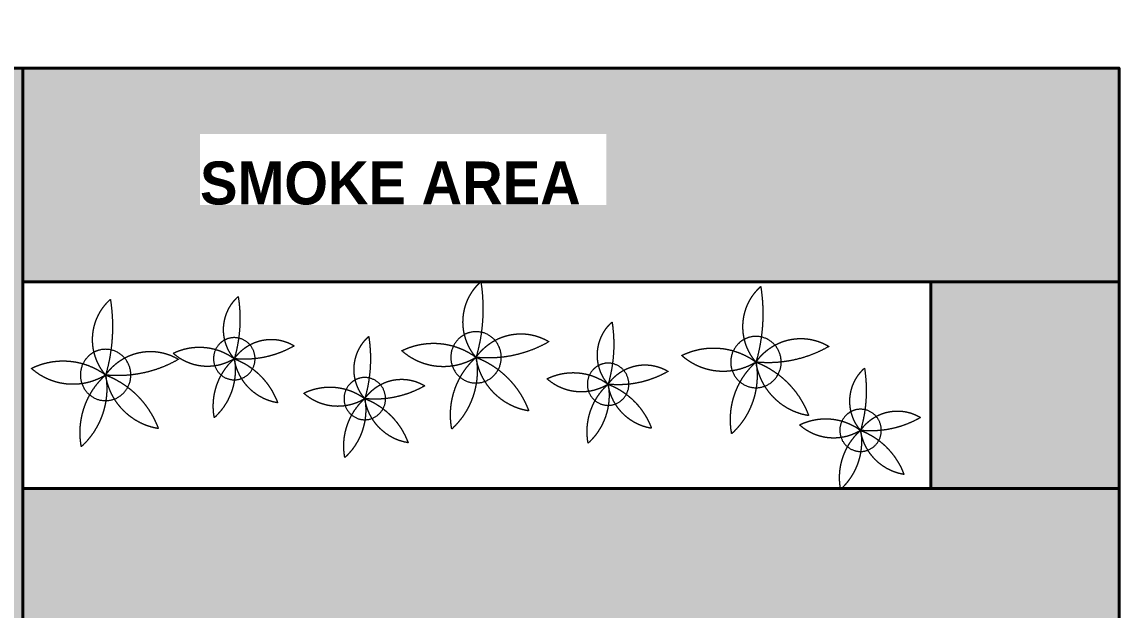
# Model space of a CAD drawing. Header units: millimetres. Extents: x -376000 to 292178, y -193032 to 188048.
# Drawn here: x 95179 to 102884, y -49323 to -45195 of the extents above; entities that cross this region are included whole.
import ezdxf

# ---------------------------------------------------------------- set-up
doc = ezdxf.new("R2010")
doc.units = ezdxf.units.MM
doc.layers.add('01_0.40', color=7, linetype='Continuous', lineweight=40, true_color=0x330099)
doc.layers.add('03_0.15', color=7, linetype='Continuous', lineweight=15, true_color=0x990099)
doc.layers.add('02_既存平面-内部建具・サッシ', color=7, linetype='Continuous', lineweight=18)
doc.layers.add('_平面図(既存部) (2D)', color=7, linetype='Continuous', lineweight=5)
doc.styles.add('ＭＳ Ｐゴシック (bold)', font='')
doc.styles.get('ＭＳ Ｐゴシック (bold)').set_extended_font_data('ＭＳ Ｐゴシック', bold=True)

# ---------------------------------------------------------------- blocks, each defined once
blk = doc.blocks.new('グループ-8')
at = {"layer": '03_0.15', "transparency": 33554636}
for points, knots in [([(96635.7, -47510.1), (96643.1, -47523.3), (96651.8, -47535.6), (96660.5, -47548), (96670.3, -47559.4), (96685.7, -47506.5), (96695.1, -47452.1), (96704.6, -47397.8), (96708.1, -47342.7), (96711.5, -47287.7), (96709, -47232.6), (96706.4, -47177.4), (96697.8, -47123), (96686.6, -47133), (96676.5, -47144.1), (96666.3, -47155.3), (96657.3, -47167.3), (96648.2, -47179.4), (96640.4, -47192.3), (96632.5, -47205.3), (96626, -47218.9), (96619.4, -47232.5), (96614.2, -47246.8), (96609, -47261), (96605.1, -47275.6), (96601.3, -47290.3), (96598.9, -47305.3), (96596.5, -47320.3), (96595.5, -47335.4), (96594.6, -47350.6), (96595.1, -47365.7), (96595.6, -47380.9), (96597.6, -47396), (96599.5, -47411), (96602.9, -47425.8), (96606.3, -47440.6), (96611.1, -47454.9), (96615.9, -47469.3), (96622.1, -47483.1), (96628.2, -47497), (96635.7, -47510.1)], [0, 0, 0, 0.032699, 0.032699, 0.065397, 0.065397, 0.184931, 0.184931, 0.304464, 0.304464, 0.423998, 0.423998, 0.543532, 0.543532, 0.576136, 0.576136, 0.608741, 0.608741, 0.641346, 0.641346, 0.67395, 0.67395, 0.706555, 0.706555, 0.73916, 0.73916, 0.771765, 0.771765, 0.80437, 0.80437, 0.836975, 0.836975, 0.86958, 0.86958, 0.902185, 0.902185, 0.93479, 0.93479, 0.967395, 0.967395, 1, 1, 1]), ([(96708.8, -47513.9), (96698.2, -47524.3), (96688.5, -47535.7), (96678.9, -47547.1), (96670.3, -47559.4), (96724.8, -47565), (96779.5, -47562), (96834.2, -47559), (96887.8, -47547.5), (96941.4, -47536), (96992.7, -47516.3), (97043.9, -47496.5), (97091.5, -47468.9), (97078.8, -47461.2), (97065.4, -47454.8), (97052, -47448.3), (97038.1, -47443.2), (97024.2, -47438), (97009.9, -47434.2), (96995.6, -47430.3), (96981, -47427.9), (96966.4, -47425.4), (96951.7, -47424.4), (96936.9, -47423.3), (96922.1, -47423.6), (96907.4, -47423.9), (96892.7, -47425.7), (96878, -47427.4), (96863.5, -47430.5), (96849, -47433.6), (96834.9, -47438.1), (96820.8, -47442.5), (96807.1, -47448.3), (96793.4, -47454.1), (96780.4, -47461.2), (96767.3, -47468.2), (96754.9, -47476.5), (96742.6, -47484.7), (96731, -47494.1), (96719.5, -47503.5), (96708.8, -47513.9)], [0, 0, 0, 0.032769, 0.032769, 0.065537, 0.065537, 0.185623, 0.185623, 0.305709, 0.305709, 0.425795, 0.425795, 0.545882, 0.545882, 0.578319, 0.578319, 0.610756, 0.610756, 0.643193, 0.643193, 0.67563, 0.67563, 0.708067, 0.708067, 0.740504, 0.740504, 0.77294, 0.77294, 0.805377, 0.805377, 0.837814, 0.837814, 0.870251, 0.870251, 0.902688, 0.902688, 0.935125, 0.935125, 0.967563, 0.967563, 1, 1, 1]), ([(96348.5, -47485.3), (96320.7, -47490.6), (96293.8, -47499.6), (96266.9, -47508.7), (96241.5, -47521.3), (96263.2, -47540.7), (96287.6, -47556.3), (96312, -47572), (96338.5, -47583.6), (96365, -47595.1), (96393, -47602.3), (96421, -47609.4), (96449.7, -47612), (96478.5, -47614.5), (96507.3, -47612.4), (96536.1, -47610.3), (96564.2, -47603.6), (96592.3, -47596.9), (96619, -47585.8), (96645.7, -47574.7), (96670.3, -47559.4), (96647.4, -47542.5), (96622.5, -47528.8), (96597.6, -47515.2), (96571.1, -47505.1), (96544.6, -47495), (96516.9, -47488.7), (96489.3, -47482.3), (96461.1, -47479.8), (96432.9, -47477.3), (96404.6, -47478.7), (96376.4, -47480.1), (96348.5, -47485.3)], [0, 0, 0, 0.061659, 0.061659, 0.123319, 0.123319, 0.186425, 0.186425, 0.24953, 0.24953, 0.312635, 0.312635, 0.375739, 0.375739, 0.438844, 0.438844, 0.501948, 0.501948, 0.565053, 0.565053, 0.628158, 0.628158, 0.690132, 0.690132, 0.752106, 0.752106, 0.81408, 0.81408, 0.876053, 0.876053, 0.938027, 0.938027, 1, 1, 1]), ([(96523.9, -47859.1), (96521.9, -47887.6), (96523.4, -47916.2), (96525, -47944.8), (96530.2, -47972.9), (96551.1, -47953.8), (96569.4, -47932.1), (96587.7, -47910.5), (96603.2, -47886.6), (96618.8, -47862.8), (96631.2, -47837.2), (96643.6, -47811.5), (96652.8, -47784.5), (96661.9, -47757.5), (96667.7, -47729.5), (96673.4, -47701.6), (96675.6, -47673.1), (96677.8, -47644.6), (96676.5, -47616.1), (96675.2, -47587.5), (96670.3, -47559.4), (96649.2, -47578.3), (96630.6, -47599.9), (96612.1, -47621.4), (96596.4, -47645.2), (96580.7, -47669), (96568.2, -47694.6), (96555.7, -47720.3), (96546.5, -47747.3), (96537.3, -47774.4), (96531.6, -47802.5), (96526, -47830.5), (96523.9, -47859.1)], [0, 0, 0, 0.063209, 0.063209, 0.126417, 0.126417, 0.188984, 0.188984, 0.251552, 0.251552, 0.314119, 0.314119, 0.376687, 0.376687, 0.439256, 0.439256, 0.501824, 0.501824, 0.564392, 0.564392, 0.626961, 0.626961, 0.689133, 0.689133, 0.751306, 0.751306, 0.813479, 0.813479, 0.875653, 0.875653, 0.937826, 0.937826, 1, 1, 1]), ([(96769.2, -47610), (96745.9, -47594.7), (96721.1, -47582), (96696.3, -47569.3), (96670.3, -47559.4), (96674.8, -47588.3), (96683.7, -47616.2), (96692.6, -47644.1), (96705.6, -47670.2), (96718.7, -47696.3), (96735.6, -47720), (96752.6, -47743.7), (96772.9, -47764.4), (96793.3, -47785.1), (96816.7, -47802.3), (96840, -47819.5), (96865.7, -47832.8), (96891.4, -47846), (96918.8, -47855.1), (96946.2, -47864.1), (96974.7, -47868.6), (96964.9, -47842.2), (96952.4, -47817.1), (96939.9, -47791.9), (96924.9, -47768.2), (96909.9, -47744.5), (96892.4, -47722.5), (96875, -47700.6), (96855.4, -47680.6), (96835.7, -47660.7), (96814.1, -47643), (96792.5, -47625.3), (96769.2, -47610)], [0, 0, 0, 0.060297, 0.060297, 0.120594, 0.120594, 0.184063, 0.184063, 0.247531, 0.247531, 0.310999, 0.310999, 0.374466, 0.374466, 0.437933, 0.437933, 0.501399, 0.501399, 0.564865, 0.564865, 0.62833, 0.62833, 0.690276, 0.690276, 0.752221, 0.752221, 0.814166, 0.814166, 0.876111, 0.876111, 0.938056, 0.938056, 1, 1, 1])]:
    blk.add_open_spline(points, degree=2, knots=knots, dxfattribs=at)
blk.add_open_spline([(96597.4, -47431.1), (96631.3, -47411.3), (96709.4, -47411.3), (96777.1, -47451), (96816.1, -47519.7), (96816.1, -47599.1), (96777.1, -47667.8), (96709.4, -47707.5), (96631.3, -47707.5), (96563.6, -47667.8), (96524.5, -47599.1), (96524.5, -47519.7), (96563.6, -47451), (96597.4, -47431.1)], degree=2, dxfattribs=at)
blk = doc.blocks.new('グループ-9')
at = {"layer": '03_0.15', "transparency": 33554636}
for points, knots in [([(95724.5, -47613.6), (95733.6, -47629.6), (95744.1, -47644.6), (95754.7, -47659.6), (95766.6, -47673.5), (95785.3, -47609.2), (95796.8, -47543.1), (95808.3, -47477), (95812.5, -47410.1), (95816.7, -47343.1), (95813.6, -47276.1), (95810.5, -47209.1), (95800.1, -47142.8), (95786.5, -47155.1), (95774.1, -47168.6), (95761.8, -47182.1), (95750.8, -47196.8), (95739.8, -47211.5), (95730.2, -47227.2), (95720.7, -47242.9), (95712.7, -47259.5), (95704.7, -47276.1), (95698.4, -47293.4), (95692, -47310.7), (95687.4, -47328.5), (95682.7, -47346.3), (95679.8, -47364.6), (95676.9, -47382.8), (95675.7, -47401.2), (95674.5, -47419.6), (95675.1, -47438), (95675.8, -47456.5), (95678.1, -47474.8), (95680.5, -47493.1), (95684.7, -47511.1), (95688.8, -47529), (95694.6, -47546.5), (95700.5, -47564), (95707.9, -47580.8), (95715.4, -47597.6), (95724.5, -47613.6)], [0, 0, 0, 0.032699, 0.032699, 0.065397, 0.065397, 0.184931, 0.184931, 0.304464, 0.304464, 0.423998, 0.423998, 0.543532, 0.543532, 0.576136, 0.576136, 0.608741, 0.608741, 0.641346, 0.641346, 0.67395, 0.67395, 0.706555, 0.706555, 0.73916, 0.73916, 0.771765, 0.771765, 0.80437, 0.80437, 0.836975, 0.836975, 0.86958, 0.86958, 0.902185, 0.902185, 0.93479, 0.93479, 0.967395, 0.967395, 1, 1, 1]), ([(95813.4, -47618.2), (95800.5, -47630.9), (95788.8, -47644.8), (95777, -47658.6), (95766.6, -47673.5), (95832.9, -47680.4), (95899.4, -47676.7), (95965.9, -47673.1), (96031.1, -47659.1), (96096.3, -47645.1), (96158.6, -47621.1), (96220.8, -47597), (96278.7, -47563.5), (96263.3, -47554.2), (96247, -47546.3), (96230.8, -47538.5), (96213.9, -47532.2), (96197, -47525.9), (96179.6, -47521.3), (96162.2, -47516.6), (96144.4, -47513.6), (96126.7, -47510.6), (96108.8, -47509.3), (96090.8, -47508), (96072.8, -47508.4), (96054.8, -47508.8), (96037, -47510.9), (96019.1, -47513), (96001.5, -47516.8), (95983.9, -47520.6), (95966.7, -47526), (95949.5, -47531.4), (95932.9, -47538.5), (95916.3, -47545.5), (95900.4, -47554.1), (95884.6, -47562.6), (95869.5, -47572.7), (95854.5, -47582.7), (95840.4, -47594.1), (95826.4, -47605.5), (95813.4, -47618.2)], [0, 0, 0, 0.032769, 0.032769, 0.065537, 0.065537, 0.185623, 0.185623, 0.305709, 0.305709, 0.425795, 0.425795, 0.545882, 0.545882, 0.578319, 0.578319, 0.610756, 0.610756, 0.643193, 0.643193, 0.67563, 0.67563, 0.708067, 0.708067, 0.740504, 0.740504, 0.77294, 0.77294, 0.805377, 0.805377, 0.837814, 0.837814, 0.870251, 0.870251, 0.902688, 0.902688, 0.935125, 0.935125, 0.967563, 0.967563, 1, 1, 1]), ([(95375.4, -47583.5), (95341.5, -47589.9), (95308.8, -47600.8), (95276.1, -47611.8), (95245.2, -47627.2), (95271.6, -47650.8), (95301.2, -47669.8), (95330.9, -47688.9), (95363.1, -47702.9), (95395.4, -47717), (95429.4, -47725.6), (95463.5, -47734.3), (95498.4, -47737.4), (95533.4, -47740.5), (95568.4, -47738), (95603.4, -47735.4), (95637.6, -47727.3), (95671.7, -47719.2), (95704.2, -47705.6), (95736.7, -47692.1), (95766.6, -47673.5), (95738.8, -47652.9), (95708.5, -47636.4), (95678.2, -47619.8), (95645.9, -47607.5), (95613.7, -47595.3), (95580.1, -47587.5), (95546.6, -47579.8), (95512.3, -47576.7), (95478, -47573.7), (95443.6, -47575.4), (95409.2, -47577.1), (95375.4, -47583.5)], [0, 0, 0, 0.061659, 0.061659, 0.123319, 0.123319, 0.186425, 0.186425, 0.24953, 0.24953, 0.312635, 0.312635, 0.375739, 0.375739, 0.438844, 0.438844, 0.501948, 0.501948, 0.565053, 0.565053, 0.628158, 0.628158, 0.690132, 0.690132, 0.752106, 0.752106, 0.81408, 0.81408, 0.876053, 0.876053, 0.938027, 0.938027, 1, 1, 1]), ([(95588.6, -48037.9), (95586.1, -48072.6), (95588, -48107.4), (95589.9, -48142.1), (95596.2, -48176.3), (95621.6, -48153.1), (95643.9, -48126.7), (95666.2, -48100.4), (95685.1, -48071.4), (95703.9, -48042.4), (95719, -48011.3), (95734.1, -47980.1), (95745.3, -47947.3), (95756.4, -47914.4), (95763.4, -47880.4), (95770.4, -47846.4), (95773.1, -47811.8), (95775.8, -47777.1), (95774.1, -47742.4), (95772.5, -47707.7), (95766.6, -47673.5), (95740.9, -47696.6), (95718.4, -47722.7), (95695.8, -47748.9), (95676.7, -47777.9), (95657.7, -47806.8), (95642.4, -47838), (95627.2, -47869.2), (95616.1, -47902.1), (95604.9, -47935), (95598, -47969.1), (95591.1, -48003.2), (95588.6, -48037.9)], [0, 0, 0, 0.063209, 0.063209, 0.126417, 0.126417, 0.188984, 0.188984, 0.251552, 0.251552, 0.314119, 0.314119, 0.376687, 0.376687, 0.439256, 0.439256, 0.501824, 0.501824, 0.564392, 0.564392, 0.626961, 0.626961, 0.689133, 0.689133, 0.751306, 0.751306, 0.813479, 0.813479, 0.875653, 0.875653, 0.937826, 0.937826, 1, 1, 1]), ([(95886.9, -47735), (95858.5, -47716.5), (95828.4, -47701), (95798.2, -47685.6), (95766.6, -47673.5), (95772.1, -47708.7), (95782.9, -47742.6), (95793.7, -47776.5), (95809.6, -47808.2), (95825.5, -47839.9), (95846, -47868.8), (95866.6, -47897.6), (95891.4, -47922.8), (95916.2, -47947.9), (95944.6, -47968.9), (95972.9, -47989.8), (96004.2, -48005.9), (96035.4, -48022.1), (96068.8, -48033.1), (96102.1, -48044), (96136.7, -48049.5), (96124.8, -48017.5), (96109.7, -47986.8), (96094.5, -47956.2), (96076.2, -47927.4), (96057.9, -47898.6), (96036.7, -47871.9), (96015.5, -47845.2), (95991.6, -47821), (95967.8, -47796.7), (95941.5, -47775.2), (95915.2, -47753.6), (95886.9, -47735)], [0, 0, 0, 0.060297, 0.060297, 0.120594, 0.120594, 0.184063, 0.184063, 0.247531, 0.247531, 0.310999, 0.310999, 0.374466, 0.374466, 0.437933, 0.437933, 0.501399, 0.501399, 0.564865, 0.564865, 0.62833, 0.62833, 0.690276, 0.690276, 0.752221, 0.752221, 0.814166, 0.814166, 0.876111, 0.876111, 0.938056, 0.938056, 1, 1, 1])]:
    blk.add_open_spline(points, degree=2, knots=knots, dxfattribs=at)
blk.add_open_spline([(95678, -47517.6), (95719.1, -47493.4), (95814.1, -47493.4), (95896.4, -47541.7), (95943.9, -47625.3), (95943.9, -47721.8), (95896.4, -47805.4), (95814.1, -47853.6), (95719.1, -47853.6), (95636.9, -47805.4), (95589.4, -47721.8), (95589.4, -47625.3), (95636.9, -47541.7), (95678, -47517.6)], degree=2, dxfattribs=at)
blk = doc.blocks.new('グループ-10')
at = {"layer": '03_0.15', "transparency": 33554636}
for points, knots in [([(97552.1, -47790.3), (97559.6, -47803.5), (97568.3, -47815.8), (97577, -47828.2), (97586.8, -47839.6), (97602.1, -47786.7), (97611.6, -47732.4), (97621, -47678), (97624.5, -47623), (97628, -47567.9), (97625.4, -47512.8), (97622.8, -47457.7), (97614.3, -47403.2), (97603.1, -47413.2), (97592.9, -47424.4), (97582.8, -47435.5), (97573.7, -47447.6), (97564.7, -47459.6), (97556.8, -47472.6), (97549, -47485.5), (97542.4, -47499.1), (97535.9, -47512.8), (97530.6, -47527), (97525.4, -47541.2), (97521.6, -47555.9), (97517.8, -47570.5), (97515.3, -47585.5), (97512.9, -47600.5), (97512, -47615.6), (97511, -47630.8), (97511.5, -47646), (97512, -47661.1), (97514, -47676.2), (97516, -47691.2), (97519.4, -47706), (97522.8, -47720.8), (97527.6, -47735.2), (97532.4, -47749.5), (97538.5, -47763.4), (97544.7, -47777.2), (97552.1, -47790.3)], [0, 0, 0, 0.032699, 0.032699, 0.065397, 0.065397, 0.184931, 0.184931, 0.304464, 0.304464, 0.423998, 0.423998, 0.543532, 0.543532, 0.576136, 0.576136, 0.608741, 0.608741, 0.641346, 0.641346, 0.67395, 0.67395, 0.706555, 0.706555, 0.73916, 0.73916, 0.771765, 0.771765, 0.80437, 0.80437, 0.836975, 0.836975, 0.86958, 0.86958, 0.902185, 0.902185, 0.93479, 0.93479, 0.967395, 0.967395, 1, 1, 1]), ([(97265, -47765.6), (97237.2, -47770.8), (97210.3, -47779.8), (97183.4, -47788.9), (97158, -47801.5), (97179.6, -47820.9), (97204, -47836.6), (97228.4, -47852.2), (97254.9, -47863.8), (97281.5, -47875.3), (97309.5, -47882.5), (97337.5, -47889.6), (97366.2, -47892.2), (97395, -47894.7), (97423.7, -47892.6), (97452.5, -47890.5), (97480.6, -47883.8), (97508.7, -47877.1), (97535.4, -47866), (97562.1, -47854.9), (97586.8, -47839.6), (97563.9, -47822.7), (97539, -47809.1), (97514, -47795.4), (97487.5, -47785.3), (97461, -47775.2), (97433.4, -47768.9), (97405.8, -47762.5), (97377.6, -47760), (97349.4, -47757.5), (97321.1, -47758.9), (97292.8, -47760.3), (97265, -47765.6)], [0, 0, 0, 0.061659, 0.061659, 0.123319, 0.123319, 0.186425, 0.186425, 0.24953, 0.24953, 0.312635, 0.312635, 0.375739, 0.375739, 0.438844, 0.438844, 0.501948, 0.501948, 0.565053, 0.565053, 0.628158, 0.628158, 0.690132, 0.690132, 0.752106, 0.752106, 0.81408, 0.81408, 0.876053, 0.876053, 0.938027, 0.938027, 1, 1, 1]), ([(97625.3, -47794.1), (97614.6, -47804.6), (97605, -47816), (97595.3, -47827.4), (97586.8, -47839.6), (97641.3, -47845.2), (97696, -47842.3), (97750.7, -47839.3), (97804.3, -47827.8), (97857.9, -47816.2), (97909.1, -47796.5), (97960.3, -47776.7), (98007.9, -47749.2), (97995.2, -47741.5), (97981.8, -47735), (97968.5, -47728.6), (97954.6, -47723.4), (97940.7, -47718.2), (97926.4, -47714.4), (97912.1, -47710.6), (97897.5, -47708.1), (97882.9, -47705.6), (97868.1, -47704.6), (97853.4, -47703.5), (97838.6, -47703.8), (97823.8, -47704.2), (97809.1, -47705.9), (97794.4, -47707.6), (97779.9, -47710.7), (97765.5, -47713.8), (97751.3, -47718.3), (97737.2, -47722.8), (97723.6, -47728.6), (97709.9, -47734.3), (97696.8, -47741.4), (97683.8, -47748.4), (97671.4, -47756.7), (97659, -47764.9), (97647.5, -47774.3), (97635.9, -47783.7), (97625.3, -47794.1)], [0, 0, 0, 0.032769, 0.032769, 0.065537, 0.065537, 0.185623, 0.185623, 0.305709, 0.305709, 0.425795, 0.425795, 0.545882, 0.545882, 0.578319, 0.578319, 0.610756, 0.610756, 0.643193, 0.643193, 0.67563, 0.67563, 0.708067, 0.708067, 0.740504, 0.740504, 0.77294, 0.77294, 0.805377, 0.805377, 0.837814, 0.837814, 0.870251, 0.870251, 0.902688, 0.902688, 0.935125, 0.935125, 0.967563, 0.967563, 1, 1, 1]), ([(97440.4, -48139.3), (97438.3, -48167.8), (97439.9, -48196.4), (97441.5, -48225), (97446.6, -48253.1), (97467.5, -48234), (97485.9, -48212.3), (97504.2, -48190.7), (97519.7, -48166.8), (97535.2, -48143), (97547.6, -48117.4), (97560.1, -48091.8), (97569.2, -48064.7), (97578.4, -48037.7), (97584.1, -48009.8), (97589.8, -47981.8), (97592.1, -47953.3), (97594.3, -47924.8), (97593, -47896.3), (97591.6, -47867.8), (97586.8, -47839.6), (97565.6, -47858.6), (97547.1, -47880.1), (97528.5, -47901.6), (97512.8, -47925.4), (97497.2, -47949.2), (97484.6, -47974.9), (97472.1, -48000.5), (97462.9, -48027.6), (97453.8, -48054.6), (97448.1, -48082.7), (97442.4, -48110.7), (97440.4, -48139.3)], [0, 0, 0, 0.063209, 0.063209, 0.126417, 0.126417, 0.188984, 0.188984, 0.251552, 0.251552, 0.314119, 0.314119, 0.376687, 0.376687, 0.439256, 0.439256, 0.501824, 0.501824, 0.564392, 0.564392, 0.626961, 0.626961, 0.689133, 0.689133, 0.751306, 0.751306, 0.813479, 0.813479, 0.875653, 0.875653, 0.937826, 0.937826, 1, 1, 1]), ([(97685.7, -47890.2), (97662.3, -47874.9), (97637.5, -47862.2), (97612.8, -47849.6), (97586.8, -47839.6), (97591.3, -47868.6), (97600.1, -47896.4), (97609, -47924.3), (97622.1, -47950.4), (97635.2, -47976.5), (97652.1, -48000.2), (97669, -48023.9), (97689.4, -48044.6), (97709.8, -48065.3), (97733.1, -48082.5), (97756.4, -48099.7), (97782.1, -48113), (97807.8, -48126.3), (97835.2, -48135.3), (97862.7, -48144.3), (97891.1, -48148.9), (97881.4, -48122.5), (97868.9, -48097.3), (97856.4, -48072.1), (97841.4, -48048.4), (97826.3, -48024.7), (97808.9, -48002.8), (97791.4, -47980.8), (97771.8, -47960.9), (97752.2, -47940.9), (97730.6, -47923.2), (97709, -47905.5), (97685.7, -47890.2)], [0, 0, 0, 0.060297, 0.060297, 0.120594, 0.120594, 0.184063, 0.184063, 0.247531, 0.247531, 0.310999, 0.310999, 0.374466, 0.374466, 0.437933, 0.437933, 0.501399, 0.501399, 0.564865, 0.564865, 0.62833, 0.62833, 0.690276, 0.690276, 0.752221, 0.752221, 0.814166, 0.814166, 0.876111, 0.876111, 0.938056, 0.938056, 1, 1, 1])]:
    blk.add_open_spline(points, degree=2, knots=knots, dxfattribs=at)
blk.add_open_spline([(97513.9, -47711.3), (97547.7, -47691.5), (97625.8, -47691.5), (97693.5, -47731.2), (97732.6, -47799.9), (97732.6, -47879.3), (97693.5, -47948.1), (97625.8, -47987.7), (97547.7, -47987.7), (97480, -47948.1), (97441, -47879.3), (97441, -47799.9), (97480, -47731.2), (97513.9, -47711.3)], degree=2, dxfattribs=at)
blk = doc.blocks.new('グループ-11')
at = {"layer": '03_0.15', "transparency": 33554636}
for points, knots in [([(98326.1, -47489.8), (98335.2, -47505.8), (98345.7, -47520.8), (98356.3, -47535.8), (98368.2, -47549.7), (98386.9, -47485.3), (98398.4, -47419.3), (98409.9, -47353.2), (98414.1, -47286.3), (98418.3, -47219.3), (98415.2, -47152.3), (98412.1, -47085.3), (98401.7, -47019), (98388.1, -47031.3), (98375.7, -47044.8), (98363.4, -47058.3), (98352.4, -47073), (98341.4, -47087.7), (98331.8, -47103.4), (98322.3, -47119.1), (98314.3, -47135.7), (98306.3, -47152.3), (98300, -47169.5), (98293.6, -47186.8), (98289, -47204.7), (98284.3, -47222.5), (98281.4, -47240.7), (98278.5, -47258.9), (98277.3, -47277.4), (98276.1, -47295.8), (98276.7, -47314.2), (98277.4, -47332.7), (98279.7, -47351), (98282.1, -47369.3), (98286.3, -47387.2), (98290.4, -47405.2), (98296.2, -47422.7), (98302.1, -47440.2), (98309.5, -47457), (98317, -47473.8), (98326.1, -47489.8)], [0, 0, 0, 0.032699, 0.032699, 0.065397, 0.065397, 0.184931, 0.184931, 0.304464, 0.304464, 0.423998, 0.423998, 0.543532, 0.543532, 0.576136, 0.576136, 0.608741, 0.608741, 0.641346, 0.641346, 0.67395, 0.67395, 0.706555, 0.706555, 0.73916, 0.73916, 0.771765, 0.771765, 0.80437, 0.80437, 0.836975, 0.836975, 0.86958, 0.86958, 0.902185, 0.902185, 0.93479, 0.93479, 0.967395, 0.967395, 1, 1, 1]), ([(98415, -47494.4), (98402.1, -47507.1), (98390.4, -47520.9), (98378.6, -47534.8), (98368.2, -47549.7), (98434.5, -47556.5), (98501, -47552.9), (98567.5, -47549.3), (98632.7, -47535.3), (98697.9, -47521.3), (98760.2, -47497.2), (98822.4, -47473.2), (98880.3, -47439.7), (98864.9, -47430.3), (98848.6, -47422.5), (98832.4, -47414.6), (98815.5, -47408.4), (98798.6, -47402.1), (98781.2, -47397.4), (98763.8, -47392.8), (98746, -47389.8), (98728.3, -47386.8), (98710.3, -47385.5), (98692.4, -47384.2), (98674.4, -47384.6), (98656.4, -47385), (98638.6, -47387.1), (98620.7, -47389.2), (98603.1, -47393), (98585.5, -47396.8), (98568.3, -47402.2), (98551.1, -47407.6), (98534.5, -47414.6), (98517.9, -47421.7), (98502, -47430.2), (98486.2, -47438.8), (98471.1, -47448.8), (98456.1, -47458.9), (98442, -47470.3), (98428, -47481.7), (98415, -47494.4)], [0, 0, 0, 0.032769, 0.032769, 0.065537, 0.065537, 0.185623, 0.185623, 0.305709, 0.305709, 0.425795, 0.425795, 0.545882, 0.545882, 0.578319, 0.578319, 0.610756, 0.610756, 0.643193, 0.643193, 0.67563, 0.67563, 0.708067, 0.708067, 0.740504, 0.740504, 0.77294, 0.77294, 0.805377, 0.805377, 0.837814, 0.837814, 0.870251, 0.870251, 0.902688, 0.902688, 0.935125, 0.935125, 0.967563, 0.967563, 1, 1, 1]), ([(97977, -47459.6), (97943.1, -47466), (97910.4, -47477), (97877.7, -47488), (97846.8, -47503.4), (97873.2, -47526.9), (97902.8, -47546), (97932.5, -47565), (97964.7, -47579.1), (97997, -47593.1), (98031, -47601.8), (98065.1, -47610.5), (98100, -47613.6), (98135, -47616.7), (98170, -47614.2), (98205, -47611.6), (98239.2, -47603.5), (98273.3, -47595.3), (98305.8, -47581.8), (98338.3, -47568.3), (98368.2, -47549.7), (98340.4, -47529.1), (98310.1, -47512.5), (98279.8, -47496), (98247.5, -47483.7), (98215.3, -47471.4), (98181.7, -47463.7), (98148.2, -47456), (98113.9, -47452.9), (98079.6, -47449.9), (98045.2, -47451.6), (98010.8, -47453.2), (97977, -47459.6)], [0, 0, 0, 0.061659, 0.061659, 0.123319, 0.123319, 0.186425, 0.186425, 0.24953, 0.24953, 0.312635, 0.312635, 0.375739, 0.375739, 0.438844, 0.438844, 0.501948, 0.501948, 0.565053, 0.565053, 0.628158, 0.628158, 0.690132, 0.690132, 0.752106, 0.752106, 0.81408, 0.81408, 0.876053, 0.876053, 0.938027, 0.938027, 1, 1, 1]), ([(98190.2, -47914.1), (98187.7, -47948.8), (98189.6, -47983.5), (98191.5, -48018.3), (98197.8, -48052.5), (98223.2, -48029.2), (98245.5, -48002.9), (98267.8, -47976.6), (98286.7, -47947.6), (98305.5, -47918.6), (98320.6, -47887.4), (98335.7, -47856.3), (98346.9, -47823.4), (98358, -47790.6), (98365, -47756.6), (98372, -47722.6), (98374.7, -47687.9), (98377.4, -47653.3), (98375.7, -47618.6), (98374.1, -47583.9), (98368.2, -47549.7), (98342.5, -47572.7), (98320, -47598.9), (98297.4, -47625.1), (98278.3, -47654), (98259.3, -47683), (98244, -47714.1), (98228.8, -47745.3), (98217.7, -47778.2), (98206.5, -47811.1), (98199.6, -47845.2), (98192.7, -47879.3), (98190.2, -47914.1)], [0, 0, 0, 0.063209, 0.063209, 0.126417, 0.126417, 0.188984, 0.188984, 0.251552, 0.251552, 0.314119, 0.314119, 0.376687, 0.376687, 0.439256, 0.439256, 0.501824, 0.501824, 0.564392, 0.564392, 0.626961, 0.626961, 0.689133, 0.689133, 0.751306, 0.751306, 0.813479, 0.813479, 0.875653, 0.875653, 0.937826, 0.937826, 1, 1, 1]), ([(98488.5, -47611.2), (98460.1, -47592.6), (98430, -47577.2), (98399.8, -47561.8), (98368.2, -47549.7), (98373.7, -47584.9), (98384.5, -47618.8), (98395.3, -47652.6), (98411.2, -47684.4), (98427.1, -47716.1), (98447.6, -47744.9), (98468.2, -47773.7), (98493, -47798.9), (98517.8, -47824.1), (98546.2, -47845), (98574.5, -47866), (98605.8, -47882.1), (98637, -47898.2), (98670.4, -47909.2), (98703.7, -47920.2), (98738.3, -47925.7), (98726.4, -47893.6), (98711.2, -47863), (98696.1, -47832.4), (98677.8, -47803.6), (98659.5, -47774.7), (98638.3, -47748.1), (98617.1, -47721.4), (98593.2, -47697.1), (98569.4, -47672.9), (98543.1, -47651.3), (98516.8, -47629.8), (98488.5, -47611.2)], [0, 0, 0, 0.060297, 0.060297, 0.120594, 0.120594, 0.184063, 0.184063, 0.247531, 0.247531, 0.310999, 0.310999, 0.374466, 0.374466, 0.437933, 0.437933, 0.501399, 0.501399, 0.564865, 0.564865, 0.62833, 0.62833, 0.690276, 0.690276, 0.752221, 0.752221, 0.814166, 0.814166, 0.876111, 0.876111, 0.938056, 0.938056, 1, 1, 1])]:
    blk.add_open_spline(points, degree=2, knots=knots, dxfattribs=at)
blk.add_open_spline([(98279.6, -47393.7), (98320.7, -47369.6), (98415.7, -47369.6), (98498, -47417.8), (98545.5, -47501.4), (98545.5, -47598), (98498, -47681.5), (98415.7, -47729.8), (98320.7, -47729.8), (98238.5, -47681.5), (98191, -47598), (98191, -47501.4), (98238.5, -47417.8), (98279.6, -47393.7)], degree=2, dxfattribs=at)
blk = doc.blocks.new('グループ-28')
at = {"layer": '03_0.15', "transparency": 33554636}
for points, knots in [([(100292, -47523), (100301.1, -47539), (100311.7, -47554), (100322.2, -47569.1), (100334.2, -47583), (100352.8, -47518.6), (100364.3, -47452.5), (100375.8, -47386.5), (100380.1, -47319.5), (100384.3, -47252.6), (100381.2, -47185.5), (100378, -47118.5), (100367.6, -47052.3), (100354, -47064.5), (100341.7, -47078), (100329.3, -47091.6), (100318.3, -47106.2), (100307.3, -47120.9), (100297.8, -47136.6), (100288.2, -47152.3), (100280.2, -47168.9), (100272.3, -47185.5), (100265.9, -47202.8), (100259.6, -47220.1), (100254.9, -47237.9), (100250.2, -47255.8), (100247.3, -47274), (100244.4, -47292.2), (100243.2, -47310.6), (100242.1, -47329), (100242.7, -47347.5), (100243.3, -47365.9), (100245.7, -47384.2), (100248.1, -47402.5), (100252.2, -47420.5), (100256.3, -47438.5), (100262.2, -47455.9), (100268, -47473.4), (100275.5, -47490.2), (100283, -47507), (100292, -47523)], [0, 0, 0, 0.032699, 0.032699, 0.065397, 0.065397, 0.184931, 0.184931, 0.304464, 0.304464, 0.423998, 0.423998, 0.543532, 0.543532, 0.576136, 0.576136, 0.608741, 0.608741, 0.641346, 0.641346, 0.67395, 0.67395, 0.706555, 0.706555, 0.73916, 0.73916, 0.771765, 0.771765, 0.80437, 0.80437, 0.836975, 0.836975, 0.86958, 0.86958, 0.902185, 0.902185, 0.93479, 0.93479, 0.967395, 0.967395, 1, 1, 1]), ([(100381, -47527.6), (100368, -47540.3), (100356.3, -47554.2), (100344.6, -47568), (100334.2, -47583), (100400.4, -47589.8), (100467, -47586.2), (100533.5, -47582.5), (100598.7, -47568.5), (100663.8, -47554.5), (100726.1, -47530.5), (100788.4, -47506.4), (100846.2, -47472.9), (100830.8, -47463.6), (100814.5, -47455.7), (100798.3, -47447.9), (100781.4, -47441.6), (100764.5, -47435.3), (100747.1, -47430.7), (100729.7, -47426), (100712, -47423), (100694.2, -47420), (100676.3, -47418.7), (100658.3, -47417.4), (100640.4, -47417.8), (100622.4, -47418.3), (100604.5, -47420.4), (100586.6, -47422.5), (100569, -47426.2), (100551.4, -47430), (100534.3, -47435.4), (100517.1, -47440.9), (100500.5, -47447.9), (100483.9, -47454.9), (100468, -47463.5), (100452.1, -47472.1), (100437.1, -47482.1), (100422, -47492.1), (100408, -47503.5), (100393.9, -47515), (100381, -47527.6)], [0, 0, 0, 0.032769, 0.032769, 0.065537, 0.065537, 0.185623, 0.185623, 0.305709, 0.305709, 0.425795, 0.425795, 0.545882, 0.545882, 0.578319, 0.578319, 0.610756, 0.610756, 0.643193, 0.643193, 0.67563, 0.67563, 0.708067, 0.708067, 0.740504, 0.740504, 0.77294, 0.77294, 0.805377, 0.805377, 0.837814, 0.837814, 0.870251, 0.870251, 0.902688, 0.902688, 0.935125, 0.935125, 0.967563, 0.967563, 1, 1, 1]), ([(99942.9, -47492.9), (99909.1, -47499.3), (99876.4, -47510.3), (99843.7, -47521.2), (99812.8, -47536.6), (99839.1, -47560.2), (99868.8, -47579.2), (99898.4, -47598.3), (99930.7, -47612.3), (99962.9, -47626.4), (99997, -47635.1), (100031, -47643.7), (100066, -47646.9), (100100.9, -47650), (100135.9, -47647.4), (100170.9, -47644.9), (100205.1, -47636.7), (100239.3, -47628.6), (100271.7, -47615.1), (100304.2, -47601.5), (100334.2, -47583), (100306.3, -47562.4), (100276, -47545.8), (100245.7, -47529.2), (100213.5, -47516.9), (100181.2, -47504.7), (100147.7, -47496.9), (100114.1, -47489.2), (100079.8, -47486.2), (100045.5, -47483.1), (100011.1, -47484.8), (99976.7, -47486.5), (99942.9, -47492.9)], [0, 0, 0, 0.061659, 0.061659, 0.123319, 0.123319, 0.186425, 0.186425, 0.24953, 0.24953, 0.312635, 0.312635, 0.375739, 0.375739, 0.438844, 0.438844, 0.501948, 0.501948, 0.565053, 0.565053, 0.628158, 0.628158, 0.690132, 0.690132, 0.752106, 0.752106, 0.81408, 0.81408, 0.876053, 0.876053, 0.938027, 0.938027, 1, 1, 1]), ([(100156.2, -47947.3), (100153.6, -47982), (100155.6, -48016.8), (100157.5, -48051.5), (100163.8, -48085.8), (100189.1, -48062.5), (100211.5, -48036.1), (100233.7, -48009.8), (100252.6, -47980.8), (100271.5, -47951.9), (100286.6, -47920.7), (100301.7, -47889.5), (100312.8, -47856.7), (100324, -47823.8), (100330.9, -47789.8), (100337.9, -47755.8), (100340.6, -47721.2), (100343.3, -47686.6), (100341.7, -47651.9), (100340.1, -47617.2), (100334.2, -47583), (100308.5, -47606), (100285.9, -47632.2), (100263.3, -47658.4), (100244.3, -47687.3), (100225.2, -47716.2), (100210, -47747.4), (100194.8, -47778.6), (100183.6, -47811.5), (100172.4, -47844.4), (100165.5, -47878.5), (100158.7, -47912.6), (100156.2, -47947.3)], [0, 0, 0, 0.063209, 0.063209, 0.126417, 0.126417, 0.188984, 0.188984, 0.251552, 0.251552, 0.314119, 0.314119, 0.376687, 0.376687, 0.439256, 0.439256, 0.501824, 0.501824, 0.564392, 0.564392, 0.626961, 0.626961, 0.689133, 0.689133, 0.751306, 0.751306, 0.813479, 0.813479, 0.875653, 0.875653, 0.937826, 0.937826, 1, 1, 1]), ([(100454.4, -47644.5), (100426, -47625.9), (100395.9, -47610.5), (100365.8, -47595), (100334.2, -47583), (100339.6, -47618.1), (100350.4, -47652), (100361.2, -47685.9), (100377.1, -47717.6), (100393, -47749.4), (100413.6, -47778.2), (100434.2, -47807), (100459, -47832.2), (100483.7, -47857.4), (100512.1, -47878.3), (100540.5, -47899.2), (100571.7, -47915.4), (100602.9, -47931.5), (100636.3, -47942.5), (100669.6, -47953.4), (100704.3, -47959), (100692.4, -47926.9), (100677.2, -47896.3), (100662, -47865.6), (100643.7, -47836.8), (100625.4, -47808), (100604.2, -47781.3), (100583, -47754.6), (100559.2, -47730.4), (100535.3, -47706.1), (100509, -47684.6), (100482.8, -47663.1), (100454.4, -47644.5)], [0, 0, 0, 0.060297, 0.060297, 0.120594, 0.120594, 0.184063, 0.184063, 0.247531, 0.247531, 0.310999, 0.310999, 0.374466, 0.374466, 0.437933, 0.437933, 0.501399, 0.501399, 0.564865, 0.564865, 0.62833, 0.62833, 0.690276, 0.690276, 0.752221, 0.752221, 0.814166, 0.814166, 0.876111, 0.876111, 0.938056, 0.938056, 1, 1, 1])]:
    blk.add_open_spline(points, degree=2, knots=knots, dxfattribs=at)
blk.add_open_spline([(100245.5, -47427), (100286.7, -47402.8), (100381.7, -47402.8), (100463.9, -47451.1), (100511.4, -47534.7), (100511.4, -47631.2), (100463.9, -47714.8), (100381.7, -47763.1), (100286.7, -47763.1), (100204.4, -47714.8), (100156.9, -47631.2), (100156.9, -47534.7), (100204.4, -47451.1), (100245.5, -47427)], degree=2, dxfattribs=at)
blk = doc.blocks.new('グループ-29')
at = {"layer": '03_0.15', "transparency": 33554636}
for points, knots in [([(99261, -47689.2), (99268.5, -47702.3), (99277.2, -47714.7), (99285.8, -47727), (99295.7, -47738.4), (99311, -47685.5), (99320.5, -47631.2), (99329.9, -47576.8), (99333.4, -47521.8), (99336.9, -47466.7), (99334.3, -47411.6), (99331.7, -47356.5), (99323.2, -47302), (99312, -47312.1), (99301.8, -47323.2), (99291.7, -47334.3), (99282.6, -47346.4), (99273.6, -47358.5), (99265.7, -47371.4), (99257.9, -47384.3), (99251.3, -47397.9), (99244.8, -47411.6), (99239.5, -47425.8), (99234.3, -47440), (99230.5, -47454.7), (99226.7, -47469.4), (99224.2, -47484.3), (99221.8, -47499.3), (99220.9, -47514.5), (99219.9, -47529.6), (99220.4, -47544.8), (99220.9, -47560), (99222.9, -47575), (99224.9, -47590), (99228.3, -47604.8), (99231.7, -47619.6), (99236.5, -47634), (99241.3, -47648.4), (99247.4, -47662.2), (99253.6, -47676), (99261, -47689.2)], [0, 0, 0, 0.032699, 0.032699, 0.065397, 0.065397, 0.184931, 0.184931, 0.304464, 0.304464, 0.423998, 0.423998, 0.543532, 0.543532, 0.576136, 0.576136, 0.608741, 0.608741, 0.641346, 0.641346, 0.67395, 0.67395, 0.706555, 0.706555, 0.73916, 0.73916, 0.771765, 0.771765, 0.80437, 0.80437, 0.836975, 0.836975, 0.86958, 0.86958, 0.902185, 0.902185, 0.93479, 0.93479, 0.967395, 0.967395, 1, 1, 1]), ([(99334.2, -47693), (99323.5, -47703.4), (99313.9, -47714.8), (99304.2, -47726.2), (99295.7, -47738.4), (99350.2, -47744.1), (99404.9, -47741.1), (99459.6, -47738.1), (99513.2, -47726.6), (99566.8, -47715.1), (99618, -47695.3), (99669.2, -47675.5), (99716.8, -47648), (99704.1, -47640.3), (99690.7, -47633.8), (99677.4, -47627.4), (99663.5, -47622.2), (99649.6, -47617), (99635.3, -47613.2), (99621, -47609.4), (99606.4, -47606.9), (99591.8, -47604.5), (99577, -47603.4), (99562.3, -47602.3), (99547.5, -47602.7), (99532.7, -47603), (99518, -47604.7), (99503.3, -47606.4), (99488.8, -47609.6), (99474.4, -47612.7), (99460.2, -47617.1), (99446.1, -47621.6), (99432.5, -47627.4), (99418.8, -47633.2), (99405.7, -47640.2), (99392.7, -47647.2), (99380.3, -47655.5), (99367.9, -47663.8), (99356.4, -47673.1), (99344.8, -47682.5), (99334.2, -47693)], [0, 0, 0, 0.032769, 0.032769, 0.065537, 0.065537, 0.185623, 0.185623, 0.305709, 0.305709, 0.425795, 0.425795, 0.545882, 0.545882, 0.578319, 0.578319, 0.610756, 0.610756, 0.643193, 0.643193, 0.67563, 0.67563, 0.708067, 0.708067, 0.740504, 0.740504, 0.77294, 0.77294, 0.805377, 0.805377, 0.837814, 0.837814, 0.870251, 0.870251, 0.902688, 0.902688, 0.935125, 0.935125, 0.967563, 0.967563, 1, 1, 1]), ([(98973.9, -47664.4), (98946.1, -47669.6), (98919.2, -47678.7), (98892.3, -47687.7), (98866.9, -47700.3), (98888.5, -47719.7), (98912.9, -47735.4), (98937.3, -47751.1), (98963.8, -47762.6), (98990.4, -47774.2), (99018.4, -47781.3), (99046.3, -47788.4), (99075.1, -47791), (99103.9, -47793.6), (99132.6, -47791.5), (99161.4, -47789.4), (99189.5, -47782.7), (99217.6, -47776), (99244.3, -47764.8), (99271, -47753.7), (99295.7, -47738.4), (99272.8, -47721.5), (99247.9, -47707.9), (99222.9, -47694.2), (99196.4, -47684.2), (99169.9, -47674.1), (99142.3, -47667.7), (99114.7, -47661.4), (99086.5, -47658.8), (99058.3, -47656.3), (99030, -47657.7), (99001.7, -47659.1), (98973.9, -47664.4)], [0, 0, 0, 0.061659, 0.061659, 0.123319, 0.123319, 0.186425, 0.186425, 0.24953, 0.24953, 0.312635, 0.312635, 0.375739, 0.375739, 0.438844, 0.438844, 0.501948, 0.501948, 0.565053, 0.565053, 0.628158, 0.628158, 0.690132, 0.690132, 0.752106, 0.752106, 0.81408, 0.81408, 0.876053, 0.876053, 0.938027, 0.938027, 1, 1, 1]), ([(99149.3, -48038.1), (99147.2, -48066.6), (99148.8, -48095.2), (99150.4, -48123.8), (99155.5, -48152), (99176.4, -48132.8), (99194.7, -48111.2), (99213.1, -48089.5), (99228.6, -48065.7), (99244.1, -48041.8), (99256.5, -48016.2), (99269, -47990.6), (99278.1, -47963.6), (99287.3, -47936.6), (99293, -47908.6), (99298.7, -47880.6), (99301, -47852.1), (99303.2, -47823.7), (99301.9, -47795.1), (99300.5, -47766.6), (99295.7, -47738.4), (99274.5, -47757.4), (99256, -47778.9), (99237.4, -47800.5), (99221.7, -47824.2), (99206.1, -47848), (99193.5, -47873.7), (99181, -47899.3), (99171.8, -47926.4), (99162.7, -47953.5), (99157, -47981.5), (99151.3, -48009.5), (99149.3, -48038.1)], [0, 0, 0, 0.063209, 0.063209, 0.126417, 0.126417, 0.188984, 0.188984, 0.251552, 0.251552, 0.314119, 0.314119, 0.376687, 0.376687, 0.439256, 0.439256, 0.501824, 0.501824, 0.564392, 0.564392, 0.626961, 0.626961, 0.689133, 0.689133, 0.751306, 0.751306, 0.813479, 0.813479, 0.875653, 0.875653, 0.937826, 0.937826, 1, 1, 1]), ([(99394.6, -47789), (99371.2, -47773.8), (99346.4, -47761.1), (99321.6, -47748.4), (99295.7, -47738.4), (99300.2, -47767.4), (99309, -47795.2), (99317.9, -47823.1), (99331, -47849.2), (99344, -47875.3), (99361, -47899), (99377.9, -47922.7), (99398.3, -47943.4), (99418.7, -47964.1), (99442, -47981.3), (99465.3, -47998.5), (99491, -48011.8), (99516.7, -48025.1), (99544.1, -48034.1), (99571.6, -48043.1), (99600, -48047.7), (99590.3, -48021.3), (99577.8, -47996.1), (99565.3, -47970.9), (99550.3, -47947.2), (99535.2, -47923.5), (99517.8, -47901.6), (99500.3, -47879.6), (99480.7, -47859.7), (99461.1, -47839.8), (99439.5, -47822), (99417.9, -47804.3), (99394.6, -47789)], [0, 0, 0, 0.060297, 0.060297, 0.120594, 0.120594, 0.184063, 0.184063, 0.247531, 0.247531, 0.310999, 0.310999, 0.374466, 0.374466, 0.437933, 0.437933, 0.501399, 0.501399, 0.564865, 0.564865, 0.62833, 0.62833, 0.690276, 0.690276, 0.752221, 0.752221, 0.814166, 0.814166, 0.876111, 0.876111, 0.938056, 0.938056, 1, 1, 1])]:
    blk.add_open_spline(points, degree=2, knots=knots, dxfattribs=at)
blk.add_open_spline([(99222.8, -47610.2), (99256.6, -47590.3), (99334.7, -47590.3), (99402.4, -47630), (99441.5, -47698.8), (99441.5, -47778.1), (99402.4, -47846.9), (99334.7, -47886.6), (99256.6, -47886.6), (99188.9, -47846.9), (99149.9, -47778.1), (99149.9, -47698.8), (99188.9, -47630), (99222.8, -47610.2)], degree=2, dxfattribs=at)
blk = doc.blocks.new('グループ-30')
at = {"layer": '03_0.15', "transparency": 33554636}
for points, knots in [([(101034.2, -48013), (101041.6, -48026.1), (101050.3, -48038.5), (101059, -48050.8), (101068.8, -48062.2), (101084.2, -48009.3), (101093.6, -47955), (101103.1, -47900.6), (101106.6, -47845.6), (101110, -47790.5), (101107.5, -47735.4), (101104.9, -47680.3), (101096.3, -47625.8), (101085.1, -47635.9), (101075, -47647), (101064.8, -47658.1), (101055.8, -47670.2), (101046.7, -47682.3), (101038.9, -47695.2), (101031, -47708.1), (101024.5, -47721.7), (101017.9, -47735.4), (101012.7, -47749.6), (101007.5, -47763.8), (101003.6, -47778.5), (100999.8, -47793.2), (100997.4, -47808.1), (100995, -47823.1), (100994, -47838.3), (100993.1, -47853.4), (100993.6, -47868.6), (100994.1, -47883.7), (100996, -47898.8), (100998, -47913.8), (101001.4, -47928.6), (101004.8, -47943.4), (101009.6, -47957.8), (101014.4, -47972.1), (101020.6, -47986), (101026.7, -47999.8), (101034.2, -48013)], [0, 0, 0, 0.032699, 0.032699, 0.065397, 0.065397, 0.184931, 0.184931, 0.304464, 0.304464, 0.423998, 0.423998, 0.543532, 0.543532, 0.576136, 0.576136, 0.608741, 0.608741, 0.641346, 0.641346, 0.67395, 0.67395, 0.706555, 0.706555, 0.73916, 0.73916, 0.771765, 0.771765, 0.80437, 0.80437, 0.836975, 0.836975, 0.86958, 0.86958, 0.902185, 0.902185, 0.93479, 0.93479, 0.967395, 0.967395, 1, 1, 1]), ([(101107.3, -48016.7), (101096.7, -48027.2), (101087, -48038.6), (101077.4, -48050), (101068.8, -48062.2), (101123.3, -48067.8), (101178, -48064.9), (101232.7, -48061.9), (101286.3, -48050.4), (101339.9, -48038.9), (101391.2, -48019.1), (101442.4, -47999.3), (101490, -47971.8), (101477.3, -47964.1), (101463.9, -47957.6), (101450.5, -47951.2), (101436.6, -47946), (101422.7, -47940.8), (101408.4, -47937), (101394.1, -47933.2), (101379.5, -47930.7), (101364.9, -47928.3), (101350.2, -47927.2), (101335.4, -47926.1), (101320.6, -47926.5), (101305.8, -47926.8), (101291.2, -47928.5), (101276.5, -47930.2), (101262, -47933.3), (101247.5, -47936.5), (101233.4, -47940.9), (101219.3, -47945.4), (101205.6, -47951.2), (101191.9, -47956.9), (101178.9, -47964), (101165.8, -47971), (101153.4, -47979.3), (101141.1, -47987.5), (101129.5, -47996.9), (101118, -48006.3), (101107.3, -48016.7)], [0, 0, 0, 0.032769, 0.032769, 0.065537, 0.065537, 0.185623, 0.185623, 0.305709, 0.305709, 0.425795, 0.425795, 0.545882, 0.545882, 0.578319, 0.578319, 0.610756, 0.610756, 0.643193, 0.643193, 0.67563, 0.67563, 0.708067, 0.708067, 0.740504, 0.740504, 0.77294, 0.77294, 0.805377, 0.805377, 0.837814, 0.837814, 0.870251, 0.870251, 0.902688, 0.902688, 0.935125, 0.935125, 0.967563, 0.967563, 1, 1, 1]), ([(100747, -47988.2), (100719.2, -47993.4), (100692.3, -48002.5), (100665.4, -48011.5), (100640, -48024.1), (100661.7, -48043.5), (100686.1, -48059.2), (100710.5, -48074.8), (100737, -48086.4), (100763.5, -48097.9), (100791.5, -48105.1), (100819.5, -48112.2), (100848.2, -48114.8), (100877, -48117.3), (100905.8, -48115.3), (100934.6, -48113.2), (100962.7, -48106.5), (100990.8, -48099.8), (101017.5, -48088.6), (101044.2, -48077.5), (101068.8, -48062.2), (101045.9, -48045.3), (101021, -48031.7), (100996.1, -48018), (100969.6, -48007.9), (100943.1, -47997.9), (100915.4, -47991.5), (100887.8, -47985.2), (100859.6, -47982.6), (100831.4, -47980.1), (100803.1, -47981.5), (100774.9, -47982.9), (100747, -47988.2)], [0, 0, 0, 0.061659, 0.061659, 0.123319, 0.123319, 0.186425, 0.186425, 0.24953, 0.24953, 0.312635, 0.312635, 0.375739, 0.375739, 0.438844, 0.438844, 0.501948, 0.501948, 0.565053, 0.565053, 0.628158, 0.628158, 0.690132, 0.690132, 0.752106, 0.752106, 0.81408, 0.81408, 0.876053, 0.876053, 0.938027, 0.938027, 1, 1, 1]), ([(100922.4, -48361.9), (100920.4, -48390.4), (100921.9, -48419), (100923.5, -48447.6), (100928.7, -48475.7), (100949.6, -48456.6), (100967.9, -48435), (100986.2, -48413.3), (101001.7, -48389.5), (101017.2, -48365.6), (101029.7, -48340), (101042.1, -48314.4), (101051.3, -48287.4), (101060.4, -48260.4), (101066.2, -48232.4), (101071.9, -48204.4), (101074.1, -48175.9), (101076.3, -48147.5), (101075, -48118.9), (101073.7, -48090.4), (101068.8, -48062.2), (101047.7, -48081.2), (101029.1, -48102.7), (101010.6, -48124.3), (100994.9, -48148), (100979.2, -48171.8), (100966.7, -48197.5), (100954.2, -48223.1), (100945, -48250.2), (100935.8, -48277.3), (100930.1, -48305.3), (100924.5, -48333.3), (100922.4, -48361.9)], [0, 0, 0, 0.063209, 0.063209, 0.126417, 0.126417, 0.188984, 0.188984, 0.251552, 0.251552, 0.314119, 0.314119, 0.376687, 0.376687, 0.439256, 0.439256, 0.501824, 0.501824, 0.564392, 0.564392, 0.626961, 0.626961, 0.689133, 0.689133, 0.751306, 0.751306, 0.813479, 0.813479, 0.875653, 0.875653, 0.937826, 0.937826, 1, 1, 1]), ([(101167.7, -48112.8), (101144.4, -48097.5), (101119.6, -48084.9), (101094.8, -48072.2), (101068.8, -48062.2), (101073.3, -48091.2), (101082.2, -48119), (101091.1, -48146.9), (101104.1, -48173), (101117.2, -48199.1), (101134.1, -48222.8), (101151.1, -48246.5), (101171.4, -48267.2), (101191.8, -48287.9), (101215.2, -48305.1), (101238.5, -48322.3), (101264.2, -48335.6), (101289.9, -48348.9), (101317.3, -48357.9), (101344.7, -48366.9), (101373.2, -48371.5), (101363.4, -48345.1), (101350.9, -48319.9), (101338.4, -48294.7), (101323.4, -48271), (101308.4, -48247.3), (101290.9, -48225.4), (101273.5, -48203.4), (101253.9, -48183.5), (101234.2, -48163.5), (101212.6, -48145.8), (101191, -48128.1), (101167.7, -48112.8)], [0, 0, 0, 0.060297, 0.060297, 0.120594, 0.120594, 0.184063, 0.184063, 0.247531, 0.247531, 0.310999, 0.310999, 0.374466, 0.374466, 0.437933, 0.437933, 0.501399, 0.501399, 0.564865, 0.564865, 0.62833, 0.62833, 0.690276, 0.690276, 0.752221, 0.752221, 0.814166, 0.814166, 0.876111, 0.876111, 0.938056, 0.938056, 1, 1, 1])]:
    blk.add_open_spline(points, degree=2, knots=knots, dxfattribs=at)
blk.add_open_spline([(100995.9, -47934), (101029.8, -47914.1), (101107.9, -47914.1), (101175.5, -47953.8), (101214.6, -48022.5), (101214.6, -48101.9), (101175.5, -48170.7), (101107.9, -48210.4), (101029.8, -48210.4), (100962.1, -48170.7), (100923, -48101.9), (100923, -48022.5), (100962.1, -47953.8), (100995.9, -47934)], degree=2, dxfattribs=at)
blk = doc.blocks.new('平面図(既存部) (2D)')
at = {"color": 255, "linetype": 'Continuous', "lineweight": 5, "transparency": 33554687}
blk.add_wipeout([(95184.169, -45632.954), (101861.551, -45632.954), (101861.551, -49487.763), (95184.169, -49487.763)], dxfattribs=at).dxf.layer = '02_既存平面-内部建具・サッシ'
at = {"layer": '01_0.40', "linetype": 'Continuous', "lineweight": 0, "true_color": 0xffa264, "transparency": 33554559}
blk.add_hatch(color=21, dxfattribs=at).paths.add_polyline_path([(83984.169, -45519.013), (95184.169, -45519.013), (95184.169, -56219.013), (83984.169, -56219.013)])
at = {"layer": '01_0.40', "transparency": 33554559, "flags": 128}
blk.add_lwpolyline([(83984.169, -45519.013), (95184.169, -45519.013), (95184.169, -56219.013), (83984.169, -56219.013)], close=True, dxfattribs=at)
at = {"color": 255, "linetype": 'Continuous', "lineweight": 5, "transparency": 33554687}
for points in [[(101861.551, -45771.013), (102691.196, -45771.013), (102691.196, -48471.013), (101861.551, -48471.013)], [(95237.847, -49050.254), (102780.331, -49050.254), (102780.331, -55781.504), (95237.847, -55781.504)]]:
    blk.add_wipeout(points, dxfattribs=at).dxf.layer = '02_既存平面-内部建具・サッシ'
blk.add_wipeout([(95237.847, -45195.446), (101915.229, -45195.446), (101915.229, -49050.254), (95237.847, -49050.254)], dxfattribs=at).dxf.layer = '02_既存平面-内部建具・サッシ'
at = {"layer": '01_0.40', "linetype": 'Continuous', "lineweight": 0, "true_color": 0xf1ff98, "transparency": 33554559}
blk.add_hatch(color=51, dxfattribs=at).paths.add_polyline_path([(95184.169, -48471.013), (102884.169, -48471.013), (102884.169, -56219.013), (95184.169, -56219.013)])
at = {"layer": '01_0.40', "transparency": 33554559, "flags": 128}
blk.add_lwpolyline([(95184.169, -48471.013), (102884.169, -48471.013), (102884.169, -56219.013), (95184.169, -56219.013)], close=True, dxfattribs=at)
at = {"layer": '03_0.15', "transparency": 33554636}
for name in ['グループ-11', 'グループ-28', 'グループ-9', 'グループ-8', 'グループ-29', 'グループ-10', 'グループ-30']:
    blk.add_blockref(name, (0, 0), dxfattribs=at)
at = {"color": 255, "linetype": 'Continuous', "lineweight": 5, "transparency": 33554687}
blk.add_wipeout([(101915.229, -45333.504), (102744.874, -45333.504), (102744.874, -48033.504), (101915.229, -48033.504)], dxfattribs=at).dxf.layer = '02_既存平面-内部建具・サッシ'
at = {"layer": '01_0.40', "linetype": 'Continuous', "lineweight": 0, "true_color": 0xf1ff98, "transparency": 33554559}
for points in [[(95184.169, -45519.013), (102884.169, -45519.013), (102884.169, -47019.013), (95184.169, -47019.013)], [(101563.28, -47019.013), (102884.169, -47019.013), (102884.169, -48471.013), (101563.28, -48471.013)]]:
    blk.add_hatch(color=51, dxfattribs=at).paths.add_polyline_path(points)
at = {"layer": '01_0.40', "transparency": 33554559, "flags": 128}
for points in [[(95184.169, -45519.013), (102884.169, -45519.013), (102884.169, -47019.013), (95184.169, -47019.013)], [(101563.28, -47019.013), (102884.169, -47019.013), (102884.169, -48471.013), (101563.28, -48471.013)]]:
    blk.add_lwpolyline(points, close=True, dxfattribs=at)
at = {"color": 255, "linetype": 'Continuous', "lineweight": 5, "transparency": 33554687}
blk.add_wipeout([(96429.677, -46480.679), (99283.79, -46480.679), (99283.79, -45981.146), (96429.677, -45981.146)], dxfattribs=at).dxf.layer = '02_既存平面-内部建具・サッシ'
at = {"layer": '02_既存平面-内部建具・サッシ', "color": 7, "transparency": 33554687, "insert": (96429.677, -46480.679), "char_height": 301.5148, "attachment_point": 7, "line_spacing_factor": 0.25, "style": 'ＭＳ Ｐゴシック (bold)'}
blk.add_mtext('SMOKE AREA', dxfattribs=at)

msp = doc.modelspace()

# ---------------------------------------------------------------- block references
at = {"layer": '_平面図(既存部) (2D)'}
msp.add_blockref('平面図(既存部) (2D)', (0, 0), dxfattribs=at)

doc.saveas('drawing.dxf')
